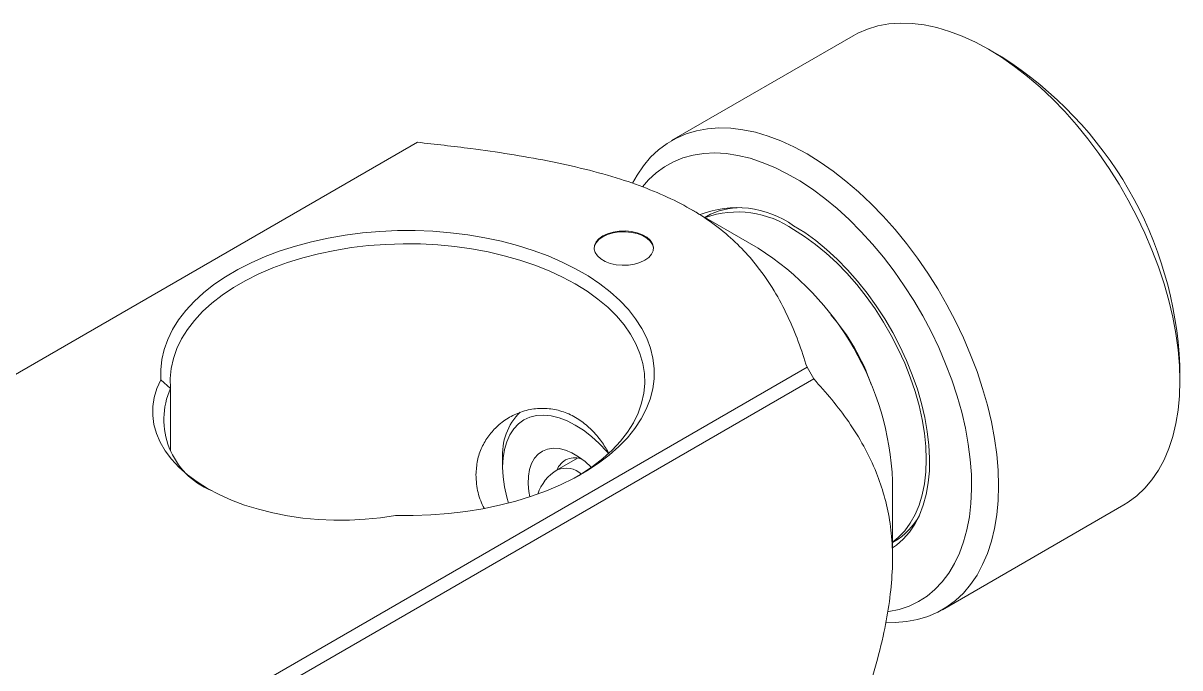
# Model space of a CAD drawing. Header units: millimetres. Extents: x 2 to 278, y 1 to 215.
# Drawn here: x 44.12 to 87.41, y 121.71 to 145.83 of the extents above; entities that cross this region are included whole.
import ezdxf

# ---------------------------------------------------------------- set-up
doc = ezdxf.new("R2010")
doc.units = ezdxf.units.MM

msp = doc.modelspace()

# ---------------------------------------------------------------- linework, layer by layer
at = {"color": 7, "linetype": 'Continuous', "lineweight": 18}
for p, q in [((75.178, 145.355), (68.389, 141.435)), ((80.749, 144.562), (80.246, 144.852)), ((58.873, 141.37), (13.669, 115.274)), ((71.629, 137.41), (69.114, 138.861)), ((69.481, 138.673), (69.462, 138.661)), ((69.693, 138.595), (69.634, 138.561)), ((28.253, 106.855), (73.457, 132.95)), ((73.708, 132.515), (73.457, 132.95)), ((87.411, 132.441), (87.411, 133.021)), ((73.708, 132.515), (28.505, 106.419)), ((49.634, 132.162), (49.275, 132.479)), ((49.634, 129.826), (49.634, 132.162)), ((62.063, 129.51), (62.063, 129.22)), ((64.871, 129.55), (64.107, 129.109)), ((76.657, 125.796), (76.657, 128.7)), ((78.523, 123.881), (85.312, 127.8)), ((76.657, 126.397), (76.716, 126.431)), ((76.657, 126.198), (76.677, 126.208))]:
    msp.add_line(p, q, dxfattribs=at)
at = {"color": 7, "linetype": 'Continuous', "lineweight": 18, "flags": 128}
for points in [[(75.178, 145.355), (75.354, 145.449), (75.723, 145.608), (76.112, 145.724), (76.522, 145.798), (76.948, 145.828), (77.39, 145.816), (77.845, 145.76), (78.312, 145.662), (78.787, 145.521), (79.269, 145.339), (79.756, 145.116), (80.245, 144.853), (80.734, 144.551), (81.221, 144.212), (81.703, 143.838), (82.179, 143.43), (82.645, 142.99), (83.1, 142.52), (83.542, 142.022), (83.969, 141.499), (84.378, 140.952), (84.768, 140.386), (85.136, 139.802), (85.482, 139.202), (85.804, 138.591), (86.1, 137.97), (86.368, 137.342), (86.608, 136.712), (86.818, 136.08), (86.998, 135.451), (87.146, 134.827), (87.261, 134.211), (87.345, 133.606), (87.395, 133.015), (87.411, 132.441), (87.395, 131.885), (87.345, 131.352), (87.261, 130.843), (87.146, 130.361), (86.998, 129.908), (86.818, 129.486), (86.608, 129.097), (86.368, 128.743), (86.1, 128.425), (85.804, 128.146), (85.482, 127.906), (85.312, 127.8)], [(66.927, 139.839), (67.093, 140.139), (67.333, 140.493), (67.601, 140.81), (67.897, 141.09), (68.219, 141.33), (68.565, 141.53), (68.933, 141.688), (69.323, 141.805), (69.733, 141.878), (70.159, 141.909), (70.601, 141.897), (71.056, 141.841), (71.523, 141.743), (71.998, 141.602), (72.48, 141.42), (72.967, 141.197), (73.456, 140.934), (73.945, 140.632), (74.432, 140.293), (74.914, 139.919), (75.389, 139.511), (75.856, 139.07), (76.311, 138.6), (76.753, 138.102), (77.179, 137.579), (77.589, 137.033), (77.979, 136.467), (78.347, 135.882), (78.693, 135.283), (79.015, 134.672), (79.311, 134.051), (79.579, 133.423), (79.819, 132.792), (80.029, 132.161), (80.208, 131.531), (80.357, 130.907), (80.472, 130.291), (80.556, 129.687), (80.606, 129.096), (80.622, 128.521), (80.606, 127.966), (80.556, 127.433), (80.472, 126.924), (80.357, 126.442), (80.208, 125.989), (80.029, 125.567), (79.819, 125.178), (79.579, 124.824), (79.311, 124.506), (79.015, 124.227), (78.693, 123.986), (78.347, 123.787), (77.979, 123.628), (77.589, 123.512), (77.179, 123.438), (76.753, 123.407), (76.401, 123.414)], [(67.297, 139.701), (67.521, 139.96), (67.807, 140.227), (68.118, 140.454), (68.454, 140.641), (68.812, 140.787), (69.19, 140.89), (69.588, 140.952), (70.002, 140.97), (70.43, 140.946), (70.872, 140.879), (71.323, 140.77), (71.783, 140.618), (72.249, 140.426), (72.718, 140.193), (73.188, 139.922), (73.657, 139.613), (74.123, 139.268), (74.583, 138.888), (75.035, 138.476), (75.476, 138.033), (75.905, 137.563), (76.319, 137.066), (76.716, 136.546), (77.095, 136.005), (77.452, 135.446), (77.788, 134.872), (78.099, 134.285), (78.385, 133.689), (78.644, 133.086), (78.874, 132.479), (79.075, 131.872), (79.245, 131.268), (79.384, 130.669), (79.491, 130.078), (79.566, 129.499), (79.607, 128.934), (79.615, 128.386), (79.591, 127.858), (79.533, 127.353), (79.442, 126.872), (79.319, 126.419), (79.164, 125.995), (78.978, 125.604), (78.763, 125.246), (78.518, 124.923), (78.245, 124.638), (77.947, 124.391), (77.623, 124.183), (77.276, 124.017), (76.908, 123.892), (76.52, 123.809), (76.485, 123.804)], [(76.657, 126.195), (76.801, 126.296), (77.06, 126.521), (77.292, 126.786), (77.495, 127.087), (77.667, 127.424), (77.808, 127.794), (77.917, 128.194), (77.993, 128.622), (78.035, 129.074), (78.044, 129.549), (78.018, 130.042), (77.959, 130.551), (77.867, 131.072), (77.742, 131.602), (77.585, 132.137), (77.397, 132.673), (77.18, 133.207), (76.934, 133.736), (76.662, 134.255), (76.365, 134.762), (76.046, 135.253), (75.706, 135.725), (75.348, 136.175), (74.973, 136.599), (74.586, 136.995), (74.187, 137.36), (73.78, 137.692), (73.368, 137.989), (72.953, 138.248)], [(49.275, 132.479), (49.267, 132.861), (49.306, 133.243), (49.393, 133.623), (49.527, 133.997), (49.706, 134.366), (49.932, 134.725), (50.201, 135.075), (50.513, 135.413), (50.866, 135.737), (51.258, 136.045), (51.688, 136.336), (52.153, 136.609), (52.65, 136.862), (53.178, 137.094), (53.733, 137.303), (54.313, 137.488), (54.914, 137.649), (55.533, 137.785), (56.168, 137.895), (56.815, 137.979), (57.471, 138.035), (58.132, 138.064), (58.795, 138.065), (59.456, 138.04), (60.112, 137.986), (60.76, 137.906), (61.397, 137.799), (62.018, 137.666), (62.622, 137.508), (63.204, 137.325), (63.762, 137.119), (64.293, 136.89), (64.794, 136.639), (65.263, 136.369), (65.697, 136.079), (66.093, 135.773), (66.451, 135.451), (66.768, 135.115), (67.042, 134.766), (67.272, 134.407), (67.457, 134.04), (67.596, 133.666), (67.688, 133.287), (67.733, 132.905), (67.731, 132.523), (67.68, 132.141), (67.583, 131.763), (67.438, 131.389), (67.248, 131.023), (67.013, 130.665), (66.734, 130.318), (66.412, 129.983), (66.05, 129.663), (65.649, 129.358), (65.211, 129.071), (64.738, 128.803), (64.233, 128.555), (63.699, 128.328), (63.138, 128.124), (62.553, 127.944), (61.948, 127.789), (61.324, 127.659), (60.686, 127.555), (60.037, 127.478), (59.38, 127.428), (58.718, 127.405), (58.056, 127.41)], [(67.71, 137.396), (67.708, 137.415), (67.672, 137.547), (67.589, 137.673), (67.462, 137.785), (67.298, 137.88), (67.103, 137.953), (66.886, 138.001), (66.657, 138.022), (66.425, 138.015), (66.201, 137.98), (65.994, 137.919), (65.813, 137.835), (65.667, 137.731), (65.561, 137.611), (65.501, 137.482), (65.488, 137.396)], [(67.385, 136.957), (67.531, 137.061), (67.636, 137.181), (67.696, 137.31), (67.708, 137.444), (67.672, 137.577), (67.589, 137.702), (67.462, 137.814), (67.298, 137.909), (67.103, 137.982), (66.886, 138.03), (66.657, 138.051), (66.425, 138.044), (66.201, 138.009), (65.994, 137.949), (65.813, 137.864), (65.667, 137.76), (65.561, 137.64), (65.501, 137.511), (65.489, 137.377), (65.525, 137.244), (65.609, 137.119), (65.735, 137.007), (65.899, 136.912), (66.094, 136.839), (66.311, 136.791), (66.541, 136.77), (66.773, 136.777), (66.997, 136.812), (67.204, 136.872), (67.385, 136.957)], [(76.657, 126.409), (76.872, 126.583), (77.111, 126.831), (77.321, 127.117), (77.501, 127.439), (77.65, 127.794), (77.767, 128.181), (77.851, 128.596), (77.902, 129.037), (77.919, 129.501), (77.902, 129.984), (77.851, 130.484), (77.767, 130.997), (77.65, 131.518), (77.501, 132.046), (77.321, 132.576), (77.111, 133.104), (76.872, 133.628), (76.607, 134.143), (76.317, 134.645), (76.003, 135.133), (75.669, 135.601), (75.317, 136.047), (74.948, 136.468), (74.566, 136.861), (74.172, 137.223), (73.771, 137.552), (73.363, 137.846), (72.953, 138.103)], [(64.905, 128.893), (65.004, 128.954), (65.429, 129.237), (65.816, 129.538), (66.164, 129.854), (66.471, 130.184), (66.736, 130.526), (66.957, 130.878), (67.133, 131.238), (67.262, 131.605), (67.345, 131.977), (67.381, 132.351), (67.369, 132.725), (67.31, 133.099), (67.204, 133.468), (67.051, 133.832), (66.853, 134.189), (66.61, 134.536), (66.324, 134.872), (65.997, 135.196), (65.629, 135.504), (65.223, 135.796), (64.781, 136.071), (64.306, 136.326), (63.8, 136.56), (63.265, 136.772), (62.705, 136.962), (62.123, 137.127), (61.521, 137.267), (60.903, 137.381), (60.272, 137.469), (59.632, 137.531), (58.986, 137.565), (58.337, 137.572), (57.69, 137.551), (57.046, 137.503), (56.41, 137.428), (55.786, 137.327), (55.176, 137.199), (54.583, 137.047), (54.012, 136.869), (53.464, 136.668), (52.944, 136.445), (52.453, 136.2), (51.994, 135.935), (51.57, 135.651), (51.183, 135.35), (50.835, 135.034), (50.528, 134.704), (50.264, 134.362), (50.044, 134.01), (49.868, 133.649), (49.739, 133.282), (49.657, 132.911), (49.621, 132.537), (49.634, 132.162), (49.634, 132.162)], [(58.056, 127.41), (57.489, 127.324), (56.912, 127.265), (56.329, 127.235), (55.743, 127.232), (55.159, 127.258), (54.581, 127.312), (54.013, 127.393), (53.458, 127.502), (52.921, 127.637), (52.405, 127.797), (51.914, 127.981), (51.452, 128.189), (51.021, 128.417), (50.624, 128.666), (50.265, 128.933), (49.946, 129.217), (49.668, 129.514), (49.435, 129.825), (49.247, 130.145), (49.106, 130.473), (49.013, 130.807), (48.968, 131.144), (48.972, 131.482), (49.025, 131.819), (49.126, 132.152), (49.275, 132.479)], [(62.278, 127.87), (62.215, 128.095), (62.131, 128.482), (62.08, 128.858), (62.063, 129.22), (62.08, 129.561), (62.131, 129.879), (62.215, 130.168), (62.332, 130.426), (62.479, 130.649), (62.656, 130.834), (62.859, 130.98), (63.086, 131.083), (63.335, 131.143), (63.602, 131.159), (63.883, 131.132), (64.176, 131.06), (64.477, 130.945), (64.781, 130.789), (65.085, 130.594), (65.386, 130.362), (65.679, 130.095), (65.961, 129.798), (66.026, 129.722)], [(63.081, 128.105), (63.048, 128.298), (63.022, 128.595), (63.031, 128.873), (63.073, 129.128), (63.149, 129.354), (63.257, 129.547), (63.394, 129.702), (63.558, 129.818), (63.747, 129.892), (63.955, 129.922), (64.179, 129.908), (64.415, 129.85), (64.658, 129.749), (64.904, 129.607), (65.147, 129.427), (65.383, 129.213), (65.388, 129.208)]]:
    msp.add_lwpolyline(points, dxfattribs=at)
at = {"color": 7, "linetype": 'Continuous', "lineweight": 18}
for centre, radius, start, end in [((72.984, 132.386), 14.441, 2.5214, 57.4732), ((70.829, 135.272), 3.657, 54.4789, 111.992), ((70.861, 135.124), 3.64, 54.9174, 109.5122), ((70.95, 136.364), 2.561, 88.6074, 119.3903), ((65.754, 128.212), 10.914, 2.562, 57.4326), ((68.557, 129.83), 7.707, 18.7638, 41.2308), ((52.253, 130.993), 2.869, 155.9503, 247.354), ((64.337, 129.675), 2.28, 135.3236, 184.1586), ((64.755, 128.87), 0.698, 64.6156, 160.5209), ((64.907, 127.723), 1.6, 119.9973, 162.3175), ((64.442, 128.298), 0.877, 48.7875, 112.4486), ((75.397, 128.65), 2.582, 300.7311, 331.2604)]:
    msp.add_arc(centre, radius, start, end, dxfattribs=at)
for points, knots in [([(58.873, 141.37), (59.541, 141.296), (60.698, 141.168), (62.324, 140.933), (63.753, 140.683), (65.147, 140.377), (66.432, 140.02), (67.591, 139.608), (68.616, 139.149), (69.541, 138.624), (70.342, 138.036), (71.03, 137.402), (71.67, 136.662), (72.243, 135.819), (72.741, 134.877), (73.141, 133.919), (73.352, 133.273), (73.457, 132.95)], [0, 0, 0, 0, 0.090381, 0.156377, 0.222518, 0.288516, 0.354316, 0.411588, 0.469011, 0.526215, 0.58339, 0.640768, 0.698042, 0.773352, 0.848847, 0.924489, 1, 1, 1, 1]), ([(73.708, 115.674), (73.948, 116.218), (74.39, 117.225), (74.988, 118.704), (75.507, 120.104), (75.957, 121.504), (76.303, 122.823), (76.534, 124.05), (76.654, 125.174), (76.667, 126.245), (76.562, 127.24), (76.358, 128.159), (76.039, 129.09), (75.594, 130.014), (75.025, 130.922), (74.393, 131.753), (73.936, 132.261), (73.708, 132.515)], [0, 0, 0, 0, 0.079903, 0.147771, 0.21579, 0.283656, 0.351315, 0.408822, 0.466478, 0.523912, 0.581337, 0.638968, 0.696493, 0.772186, 0.848068, 0.924101, 1, 1, 1, 1]), ([(61.065, 128.934), (61.076, 129.112), (61.099, 129.469), (61.271, 129.962), (61.533, 130.402), (61.884, 130.786), (62.313, 131.096), (62.816, 131.321), (63.367, 131.429), (63.932, 131.408), (64.475, 131.252), (64.966, 130.987), (65.398, 130.62), (65.756, 130.211), (65.945, 129.894), (66.031, 129.75)], [0, 0, 0, 0, 0.075322, 0.150673, 0.225718, 0.300795, 0.381382, 0.461965, 0.5473, 0.632587, 0.712333, 0.792064, 0.865558, 0.939073, 1, 1, 1, 1]), ([(61.367, 127.675), (61.323, 127.768), (61.181, 128.065), (61.085, 128.492), (61.07, 128.815), (61.065, 128.934)], [0, 0, 0, 0, 0.224334, 0.713559, 1, 1, 1, 1])]:
    msp.add_open_spline(points, degree=3, knots=knots, dxfattribs=at)

doc.saveas('drawing.dxf')
